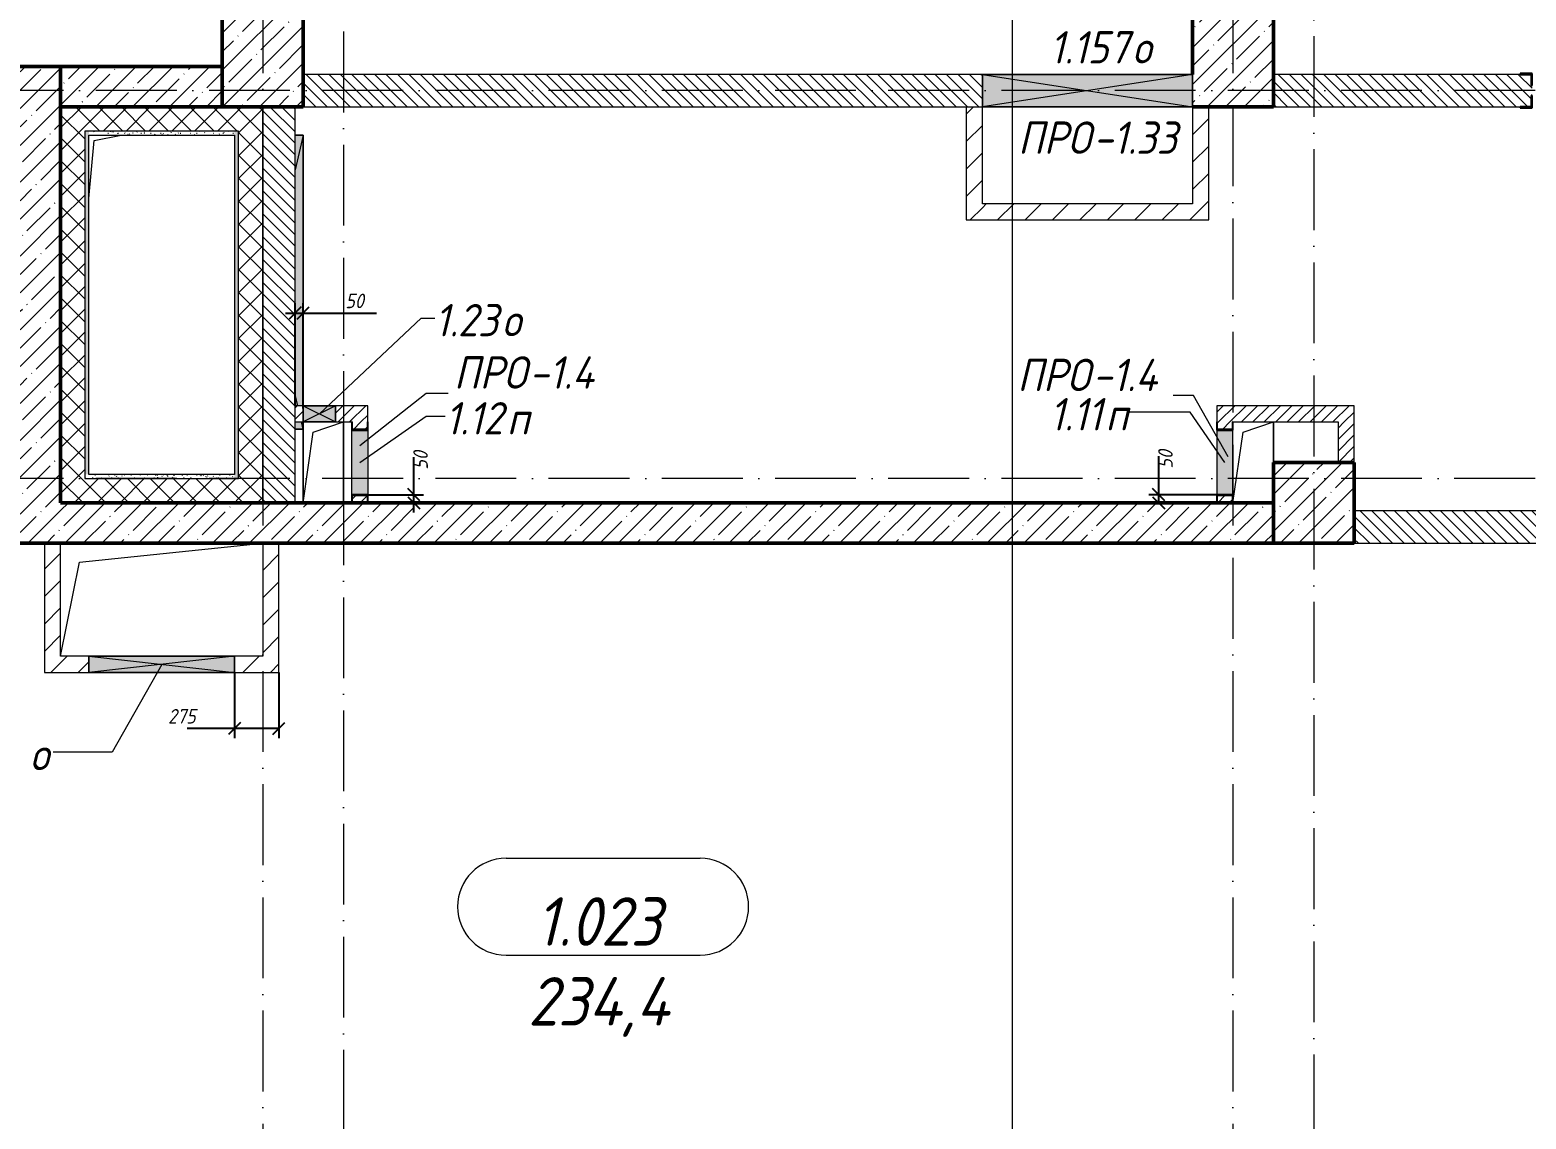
# Model space of a CAD drawing. Header units: millimetres. Extents: x -401725 to 250493, y 305116 to 802890.
# Drawn here: x -120955 to -111703, y 522634 to 529373 of the extents above; entities that cross this region are included whole.
import ezdxf

# ---------------------------------------------------------------- set-up
doc = ezdxf.new("R2010")
doc.units = ezdxf.units.MM
doc.linetypes.add('50_200_ШТРИХ_1Т_ш5_п1_п1_', pattern=[700, 500, -100, 0, -100])
for name, color, linetype, lineweight in [('A-____-____-DIMS', 7, 'Continuous', 9), ('A-DETL-GENF-OTLN', 7, 'Continuous', 9), ('A-FLOR-____-OTLN', 7, 'Continuous', 9), ('A-GENM-____-IDEN', 7, 'Continuous', 9), ('A-GENM-____-MCUT', 7, 'Continuous', 25), ('A-GENM-____-OTLN', 7, 'Continuous', 9), ('A-GENM-____-OTLN-1', 7, 'Continuous', 25), ('A-GLAZ-____-IDEN', 7, 'Continuous', 9), ('A-GLAZ-____-OTLN', 7, 'Continuous', 9), ('A-WALL-____-MCUT', 7, 'Continuous', 13), ('A-WALL-____-MCUT-1', 7, 'Continuous', 9), ('A-WALL-____-MCUT-2', 7, 'Continuous', 50), ('A-WALL-____-PATT-1', 7, 'Continuous', 9), ('A-WALL-FNSH-MCUT-1', 7, 'Continuous', 9), ('S-COLS-____-MCUT', 7, 'Continuous', 50), ('S-COLS-____-OTLN', 7, 'Continuous', 9), ('S-GRID-____-OTLN-1', 7, '50_200_ШТРИХ_1Т_ш5_п1_п1_', 9)]:
    doc.layers.add(name, color=color, linetype=linetype, lineweight=lineweight)
for name, color, linetype, lineweight, true_color in [('A-AREA-IDEN-1', 7, 'Continuous', 9, 0x000000), ('A-WALL-____-PATT-2', 7, 'Continuous', 9, 0x787878), ('G-____-____-SYMB-1', 9, 'Continuous', 9, 0x808080)]:
    doc.layers.add(name, color=color, linetype=linetype, lineweight=lineweight, true_color=true_color)
doc.styles.add('ISOCPEUR_I', font='isocpeui.ttf', dxfattribs={"width": 0.9, "height": 2.5})
doc.styles.add('ISOCPEUR_I_11', font='isocpeui.ttf', dxfattribs={"width": 0.9, "height": 200})
doc.styles.add('ISOCPEUR_I_7', font='isocpeui.ttf', dxfattribs={"width": 0.9, "height": 90})
doc.dimstyles.new('ISO-1_8_0_9К_СРЕДНИЙ_Кладочные_1', dxfattribs={"dimscale": 304.8, "dimtxt": 89.638306, "dimasz": 0.246063, "dimexe": 0.19685, "dimexo": 0, "dimgap": 0, "dimtad": 1, "dimdec": 3, "dimrnd": 0.001, "dimdsep": 46, "dimtxsty": 'ISOCPEUR_I_7', "dimblk1": 'OBLIQUE', "dimblk2": 'OBLIQUE', "dimsah": 1, "dimcen": 0.09, "dimdle": 0.19685, "dimazin": 0, "dimtfac": 1, "dimtdec": 4, "dimtix": 1, "dimtmove": 0, "dimatfit": 3, "dimfxl": 1, "dimtvp": 1, "dimtolj": 1, "dimtzin": 0, "dimarcsym": 2})
pattern_1 = [(135, (-176515.067, 459015.94), (-35.35534, -35.35534), [])]
pattern_2 = [(45, (-176515.067, 459015.94), (-35.35534, 35.35534), [])]
pattern_3 = [(45, (-176515.07, 459015.94), (-84.85281, 84.85281), [])]
pattern_4 = [(0, (-176515.067, 459015.94), (81.28, 20.32), [3.353, -57.607, 3.353, -57.607, -325.12]), (0, (-176515.067, 459015.94), (81.28, 20.32), [-121.92, 3.353, -118.567, 3.353, -57.607, -142.24]), (0, (-176515.067, 459015.94), (81.28, 20.32), [-304.8, 3.353, -37.287, 3.353, -98.247]), (120, (-176484.587, 459026.1), (-58.237636, 60.230545), [3.353, -57.607, 3.353, -57.607, -325.12]), (120, (-176484.587, 459026.1), (-58.237636, 60.230545), [-121.92, 3.353, -118.567, 3.353, -57.607, -142.24]), (120, (-176484.587, 459026.1), (-58.237636, 60.230545), [-304.8, 3.353, -37.287, 3.353, -98.247]), (240, (-176474.427, 459066.74), (-23.042364, -80.550545), [3.353, -57.607, 3.353, -57.607, -325.12]), (240, (-176474.427, 459066.74), (-23.042364, -80.550545), [-121.92, 3.353, -118.567, 3.353, -57.607, -142.24]), (240, (-176474.427, 459066.74), (-23.042364, -80.550545), [-304.8, 3.353, -37.287, 3.353, -98.247])]
pattern_5 = [(45, (-176515.07, 459015.94), (-70.71068, 70.71068), []), (135, (-176515.07, 459015.94), (-70.71068, -70.71068), [])]
pattern_6 = [(45, (-176515.07, 459015.94), (-114.04925, 114.04925), []), (45, (-176401.02, 459015.94), (-114.04925, 114.04925), [201.612, -40.322, 3.353, -36.97])]

# ---------------------------------------------------------------- blocks, each defined once
blk = doc.blocks.new('BSC_Колонна _Прямоугольная - 500х500-V97-АР1_План отверстий 1 этажа в осях 1-64_Ю-ЯЯ')
at = {"layer": 'S-COLS-____-OTLN'}
h = blk.add_hatch(dxfattribs=at)
h.set_pattern_fill('FP_107', color=256, style=0, pattern_type=2)
h.set_pattern_definition([(45, (-63500, -67431.04), (-114.04925, 114.04925), []), (45, (-63385.95, -67431.04), (-114.04925, 114.04925), [201.613, -40.323, 3.353, -36.97])])
h.paths.add_polyline_path([(-250, -250), (250, -250), (250, 250), (-250, 250)], flags=0)
at = {"layer": 'S-COLS-____-MCUT'}
for p, q in [((250, 250), (-250, 250)), ((-250, 250), (-250, -250)), ((250, -250), (250, 250)), ((-250, -250), (250, -250))]:
    blk.add_line(p, q, dxfattribs=at)
blk = doc.blocks.new('BSC_Колонна _Прямоугольная - 500х800-V108-АР1_План отверстий 1 этажа в осях 1-64_Ю-ЯЯ')
at = {"layer": 'S-COLS-____-OTLN'}
h = blk.add_hatch(dxfattribs=at)
h.set_pattern_fill('FP_119', color=256, style=0, pattern_type=2)
h.set_pattern_definition([(225, (57000, 70281.04), (114.04925, -114.04925), []), (225, (56885.95, 70281.04), (114.04925, -114.04925), [201.613, -40.323, 3.353, -36.97])])
h.paths.add_polyline_path([(-250, 400), (-250, -400), (250, -400), (250, 400)], flags=0)
at = {"layer": 'S-COLS-____-MCUT'}
for p, q in [((250, 400), (-250, 400)), ((-250, 400), (-250, -400)), ((250, -400), (250, 400)), ((-250, -400), (250, -400))]:
    blk.add_line(p, q, dxfattribs=at)
blk = doc.blocks.new('BSC_Колонна _Прямоугольная - 500х800-V109-АР1_План отверстий 1 этажа в осях 1-64_Ю-ЯЯ')
at = {"layer": 'S-COLS-____-OTLN'}
h = blk.add_hatch(dxfattribs=at)
h.set_pattern_fill('FP_120', color=256, style=0, pattern_type=2)
h.set_pattern_definition([(225, (63000, 70281.04), (114.04925, -114.04925), []), (225, (62885.95, 70281.04), (114.04925, -114.04925), [201.613, -40.323, 3.353, -36.97])])
h.paths.add_polyline_path([(-250, 400), (-250, -400), (250, -400), (250, 400)], flags=0)
at = {"layer": 'S-COLS-____-MCUT'}
for p, q in [((250, 400), (-250, 400)), ((-250, 400), (-250, -400)), ((250, -400), (250, 200)), ((-250, -400), (250, -400))]:
    blk.add_line(p, q, dxfattribs=at)
blk = doc.blocks.new('154_Стойка_СКБ_Уголок - СМ-2530_200-28213945-АР1_План отверстий 1 этажа в осях 1-64_Ю-ЯЯ')
at = {"layer": 'A-GENM-____-MCUT'}
for p, q in [((125, 156), (125, 81)), ((200, 156), (125, 156)), ((131, 81), (131, 150)), ((131, 150), (200, 150)), ((200, 150), (200, 156)), ((125, 81), (131, 81)), ((131, 19), (125, 19)), ((125, 19), (125, -56)), ((131, -50), (131, 19)), ((125, -56), (200, -56)), ((200, -50), (131, -50)), ((200, -56), (200, -50))]:
    blk.add_line(p, q, dxfattribs=at)
blk = doc.blocks.new('AR_Отверстие Ниша - Лючок-32404196-АР1_План отверстий 1 этажа в осях 1-64_Ю-ЯЯ')
at = {"layer": 'A-GLAZ-____-OTLN'}
blk.add_hatch(color=256, dxfattribs=at).paths.add_polyline_path([(200, -50), (200, 50), (-200, 50), (-200, -50)], flags=0)
for p, q in [((200, 50), (-200, 50)), ((-200, -50), (200, -50))]:
    blk.add_line(p, q, dxfattribs=at)
blk = doc.blocks.new('AR_Отверстие Ниша - Лючок-32404162-АР1_План отверстий 1 этажа в осях 1-64_Ю-ЯЯ')
at = {"layer": 'A-GLAZ-____-OTLN'}
blk.add_hatch(color=256, dxfattribs=at).paths.add_polyline_path([(200, 50), (-200, 50), (-200, -50), (200, -50), (200, 47)], flags=0)
for p, q in [((-200, 50), (200, 50)), ((200, -50), (-200, -50))]:
    blk.add_line(p, q, dxfattribs=at)
blk = doc.blocks.new('154_Фахверк_СКБ_Швеллер - Тип_100_4010_1-28088705-АР1_План отверстий 1 этажа в осях 1-64_Ю-ЯЯ')
at = {"layer": 'A-GENM-____-MCUT'}
for p, q in [((175, 50), (125, 50)), ((125, 50), (125, -50)), ((128, 47), (175, 47)), ((128, -47), (128, 47)), ((175, 47), (175, 50)), ((125, -50), (175, -50)), ((175, -47), (128, -47)), ((175, -50), (175, -47))]:
    blk.add_line(p, q, dxfattribs=at)
blk = doc.blocks.new('154_Фахверк_СКБ_Швеллер - Тип_100_4010-27789772-АР1_План отверстий 1 этажа в осях 1-64_Ю-ЯЯ')
at = {"layer": 'A-GENM-____-MCUT'}
for p, q in [((175, 50), (125, 50)), ((125, 50), (125, -50)), ((128, 47), (175, 47)), ((128, -47), (128, 47)), ((175, 47), (175, 50)), ((125, -50), (175, -50)), ((175, -47), (128, -47)), ((175, -50), (175, -47))]:
    blk.add_line(p, q, dxfattribs=at)
blk = doc.blocks.new('AR_Отверстие прямоугольное _в стене_ - AR_Отверстие прямоугольное _в стене__ВК-32401756-АР1_План отверстий 1 этажа в осях 1-64_Ю-ЯЯ')
at = {"layer": 'A-GLAZ-____-OTLN'}
blk.add_hatch(color=256, dxfattribs=at).paths.add_polyline_path([(100, 50), (-100, 50), (-100, -50), (100, -50)], flags=0)
at = {"layer": 'A-DETL-GENF-OTLN'}
for p, q in [((-100, -50), (-100, 50)), ((-100, 50), (100, 50)), ((100, 50), (-100, -50)), ((-100, 50), (100, -50)), ((100, 50), (-100, 50)), ((-100, 50), (-100, -50)), ((100, 50), (100, -50)), ((100, -50), (100, 50)), ((100, -50), (-100, -50)), ((-100, -50), (100, -50))]:
    blk.add_line(p, q, dxfattribs=at)
blk = doc.blocks.new('AR_Отверстие прямоугольное _в плите_ - AR_Отверстие прямоугольное _в плите_-V192-АР1_План отверстий 1 этажа в осях 1-64_Ю-ЯЯ')
at = {"layer": 'A-GENM-____-OTLN'}
for p, q in [((-125, 205), (-125, -250)), ((-125, -250), (-62.5, 187.5)), ((-62.5, 187.5), (125, 250)), ((125, -250), (125, 250))]:
    blk.add_line(p, q, dxfattribs=at)
blk = doc.blocks.new('AR_Отверстие прямоугольное _в плите_ - AR_Отверстие прямоугольное _в плите_-V195-АР1_План отверстий 1 этажа в осях 1-64_Ю-ЯЯ')
at = {"layer": 'A-GENM-____-OTLN'}
for p, q in [((-125, -250), (-62.5, 187.5)), ((-62.5, 187.5), (125, 250)), ((125, 0), (125, 250))]:
    blk.add_line(p, q, dxfattribs=at)
blk = doc.blocks.new('AR_Отверстие прямоугольное _в плите_ - AR_Отверстие прямоугольное _в плите_-30552516-АР1_План отверстий 1 этажа в осях 1-64_Ю-ЯЯ')
at = {"layer": 'A-GENM-____-OTLN'}
for p, q in [((-416.7, 1016.7), (-250, 1050)), ((-450, 658), (-416.7, 1016.7))]:
    blk.add_line(p, q, dxfattribs=at)
blk = doc.blocks.new('AR_Отверстие прямоугольное _в плите_ - AR_Отверстие прямоугольное _в плите_-30552779-АР1_План отверстий 1 этажа в осях 1-64_Ю-ЯЯ')
at = {"layer": 'A-GENM-____-OTLN'}
for p, q in [((-508.3, 233.3), (625, 350)), ((-625, -350), (-508.3, 233.3))]:
    blk.add_line(p, q, dxfattribs=at)
blk = doc.blocks.new('AR_Отверстие прямоугольное _в стене__БезПР - AR_Отверстие прямоугольное _в стене__БезПР-36428360-АР1_План отверстий 1 этажа в осях 1-64_Ю-ЯЯ')
at = {"layer": 'A-GLAZ-____-OTLN'}
blk.add_hatch(color=256, dxfattribs=at).paths.add_polyline_path([(450, -50), (450, 50), (-450, 50), (-450, -50), (169.6, -50)], flags=0)
at = {"layer": 'A-DETL-GENF-OTLN'}
for p, q in [((-450, -50), (-450, 50)), ((-450, 50), (450, 50)), ((450, 50), (-450, -50)), ((-450, 50), (450, -50)), ((450, 50), (-450, 50)), ((-450, 50), (-450, -50)), ((450, 50), (450, -50)), ((450, -50), (450, 50)), ((450, -50), (-450, -50)), ((-450, -50), (450, -50))]:
    blk.add_line(p, q, dxfattribs=at)
at = {"layer": 'A-GLAZ-____-OTLN'}
blk.add_line((450, 50), (-450, 50), dxfattribs=at)
blk = doc.blocks.new('AR_Отверстие прямоугольное _в стене_ - AR_Отверстие прямоугольное _в стене__ОВ-36787810-АР1_План отверстий 1 этажа в осях 1-64_Ю-ЯЯ')
at = {"layer": 'A-GLAZ-____-OTLN'}
blk.add_hatch(color=256, dxfattribs=at).paths.add_polyline_path([(650, -100), (650, 100), (-650, 100), (-650, -100), (-252.9, -100)], flags=0)
at = {"layer": 'A-DETL-GENF-OTLN'}
for p, q in [((-650, -100), (-650, 100)), ((-650, 100), (650, 100)), ((650, 100), (-650, -100)), ((-650, 100), (650, -100)), ((650, 100), (-650, 100)), ((-650, 100), (-650, -100)), ((650, 100), (650, -100)), ((650, -100), (650, 100)), ((650, -100), (-650, -100)), ((-650, -100), (650, -100))]:
    blk.add_line(p, q, dxfattribs=at)
blk = doc.blocks.new('AR_Отверстие прямоугольное _в стене_ - AR_Отверстие прямоугольное _в стене__ОВ-37016573-АР1_План отверстий 1 этажа в осях 1-64_Ю-ЯЯ')
at = {"layer": 'A-GLAZ-____-OTLN'}
h = blk.add_hatch(color=256, dxfattribs=at)
h.paths.add_polyline_path([(910, 75), (910, 125), (865, 125), (865, 75)], flags=0)
h.paths.add_polyline_path([(765, 125), (-910, 125), (-910, 75), (765, 75)], flags=0)
at = {"layer": 'A-DETL-GENF-OTLN'}
for p, q in [((-910, 75), (-910, 125)), ((-910, 125), (765, 125)), ((-910, 125), (-695.9, 75)), ((765, 125), (-910, 125)), ((-910, 125), (-910, 75)), ((865, 125), (910, 125)), ((910, 125), (865, 114.5)), ((910, 125), (865, 125)), ((910, 125), (910, 75)), ((910, 75), (910, 125)), ((765, 91.1), (695.9, 75))]:
    blk.add_line(p, q, dxfattribs=at)
blk = doc.blocks.new('_Oblique')
at = {"color": 0, "linetype": 'ByBlock', "lineweight": -2}
blk.add_line((-0.5, -0.5), (0.5, 0.5), dxfattribs=at)
blk = doc.blocks.new('*D13587')
at = {"layer": 'A-____-____-DIMS', "color": 0, "lineweight": -2, "transparency": 16777216}
for p, q in [((-118580.9, 526497), (-118580.9, 526728.3)), ((-118881.2, 526497), (-118520.9, 526497)), ((-118580.9, 526387), (-118580.9, 526497)), ((-118865.1, 526447), (-118520.9, 526447))]:
    blk.add_line(p, q, dxfattribs=at)
at = {"layer": 'Defpoints', "color": 0, "transparency": 16777216}
for p in [(-118881.2, 526497), (-118580.9, 526497), (-118865.1, 526447)]:
    blk.add_point(p, dxfattribs=at)
at = {"layer": 'A-____-____-DIMS', "color": 0, "lineweight": -2, "transparency": 16777216, "xscale": 75, "yscale": 75, "zscale": 75}
for p, rotation in [((-118580.9, 526497), 90), ((-118580.9, 526447), 270)]:
    blk.add_blockref('_Oblique', p, dxfattribs=dict(at, rotation=rotation))
at = {"layer": 'A-____-____-DIMS', "color": 0, "transparency": 16777216, "insert": (-118584.2, 526651.8), "char_height": 90, "width": 273.052, "attachment_point": 1, "rotation": 90, "line_spacing_factor": 1.149209, "style": 'ISOCPEUR_I_7'}
blk.add_mtext('\\A1;50', dxfattribs=at)
blk = doc.blocks.new('*D13588')
at = {"layer": 'A-____-____-DIMS', "color": 0, "lineweight": -2, "transparency": 16777216}
for p, q in [((-113974.5, 526497), (-113974.5, 526734.8)), ((-113974.5, 526447), (-113974.5, 526557)), ((-113598.6, 526497), (-114034.5, 526497)), ((-113615.1, 526447), (-114034.5, 526447))]:
    blk.add_line(p, q, dxfattribs=at)
at = {"layer": 'Defpoints', "color": 0, "transparency": 16777216}
for p in [(-113598.6, 526497), (-113974.5, 526447), (-113615.1, 526447)]:
    blk.add_point(p, dxfattribs=at)
at = {"layer": 'A-____-____-DIMS', "color": 0, "lineweight": -2, "transparency": 16777216, "xscale": 75, "yscale": 75, "zscale": 75}
for p, rotation in [((-113974.5, 526497), 90), ((-113974.5, 526447), 270)]:
    blk.add_blockref('_Oblique', p, dxfattribs=dict(at, rotation=rotation))
at = {"layer": 'A-____-____-DIMS', "color": 0, "transparency": 16777216, "insert": (-113977.8, 526658.2), "char_height": 90, "width": 273.052, "attachment_point": 1, "rotation": 90, "line_spacing_factor": 1.149209, "style": 'ISOCPEUR_I_7'}
blk.add_mtext('\\A1;50', dxfattribs=at)
blk = doc.blocks.new('*D13615')
at = {"layer": 'A-____-____-DIMS', "color": 0, "lineweight": -2, "transparency": 16777216}
for p, q in [((-119315.1, 527047), (-119315.1, 527681)), ((-119265.1, 527030), (-119265.1, 527681)), ((-119375.1, 527621), (-119265.1, 527621)), ((-119265.1, 527621), (-118811.4, 527621))]:
    blk.add_line(p, q, dxfattribs=at)
at = {"layer": 'Defpoints', "color": 0, "transparency": 16777216}
for p in [(-119265.1, 527621), (-119315.1, 527047), (-119265.1, 527030)]:
    blk.add_point(p, dxfattribs=at)
at = {"layer": 'A-____-____-DIMS', "color": 0, "lineweight": -2, "transparency": 16777216, "xscale": 75, "yscale": 75, "zscale": 75, "rotation": 180}
blk.add_blockref('_Oblique', (-119315.1, 527621), dxfattribs=at)
at = {"layer": 'A-____-____-DIMS', "color": 0, "lineweight": -2, "transparency": 16777216, "xscale": 75, "yscale": 75, "zscale": 75}
blk.add_blockref('_Oblique', (-119265.1, 527621), dxfattribs=at)
at = {"layer": 'A-____-____-DIMS', "color": 0, "transparency": 16777216, "insert": (-119004.6, 527741), "char_height": 90, "width": 273.052, "attachment_point": 1, "line_spacing_factor": 1.149209, "style": 'ISOCPEUR_I_7'}
blk.add_mtext('\\A1;50', dxfattribs=at)
blk = doc.blocks.new('*D13656')
at = {"layer": 'A-____-____-DIMS', "color": 0, "lineweight": -2, "transparency": 16777216}
for p, q in [((-119690.1, 525397), (-119690.1, 524991)), ((-119415.1, 525397), (-119415.1, 524991)), ((-119690.1, 525051), (-119983.3, 525051)), ((-119415.1, 525051), (-119750.1, 525051))]:
    blk.add_line(p, q, dxfattribs=at)
at = {"layer": 'Defpoints', "color": 0, "transparency": 16777216}
for p in [(-119690.1, 525397), (-119415.1, 525397), (-119415.1, 525051)]:
    blk.add_point(p, dxfattribs=at)
at = {"layer": 'A-____-____-DIMS', "color": 0, "lineweight": -2, "transparency": 16777216, "xscale": 75, "yscale": 75, "zscale": 75, "rotation": 180}
blk.add_blockref('_Oblique', (-119690.1, 525051), dxfattribs=at)
at = {"layer": 'A-____-____-DIMS', "color": 0, "lineweight": -2, "transparency": 16777216, "xscale": 75, "yscale": 75, "zscale": 75}
blk.add_blockref('_Oblique', (-119415.1, 525051), dxfattribs=at)
at = {"layer": 'A-____-____-DIMS', "color": 0, "transparency": 16777216, "insert": (-120100.9, 525171), "char_height": 90, "width": 409.578, "attachment_point": 1, "line_spacing_factor": 1.149209, "style": 'ISOCPEUR_I_7'}
blk.add_mtext('\\A1;275', dxfattribs=at)
blk = doc.blocks.new('AAR_СКБ_Марка_помещения_1_5 ммп - Номер _ Площадь-27962135-АИ_План этажа_Стены_1')
at = {"layer": 'A-AREA-IDEN-1'}
for p, q in [((-2.987, 3), (3.013, 3)), ((-2.987, 0), (3.013, 0))]:
    blk.add_line(p, q, dxfattribs=at)
for centre, start, end in [((-2.987, 1.5), 90, 270), ((3.013, 1.5), 270, 90)]:
    blk.add_arc(centre, 1.5, start, end, dxfattribs=at)

msp = doc.modelspace()

# ---------------------------------------------------------------- hatches: boundary and pattern name
at = {"layer": 'A-WALL-____-PATT-1'}
h = msp.add_hatch(dxfattribs=at)
h.set_pattern_fill('FP_13', color=256, style=0, pattern_type=2)
h.set_pattern_definition(pattern_6)
h.paths.add_polyline_path([(-120765.0675, 526196.983), (-120765.0675, 529146.983), (-121015.0675, 529146.983), (-121015.0675, 526196.983), (-120854.2052, 526196.983)], flags=0)
h = msp.add_hatch(dxfattribs=at)
h.set_pattern_fill('FP_13', color=256, style=0, pattern_type=2)
h.set_pattern_definition(pattern_6)
h.paths.add_polyline_path([(-120765.0675, 528896.983), (-119765.0675, 528896.983), (-119765.0675, 529146.983), (-120765.0675, 529146.983)], flags=0)
h = msp.add_hatch(dxfattribs=at)
h.set_pattern_fill('FP_6', color=256, style=0, pattern_type=2)
h.set_pattern_definition(pattern_1)
h.paths.add_polyline_path([(-115065.0675, 528896.983), (-115065.0675, 529096.983), (-119265.0675, 529096.983), (-119265.0675, 528896.983), (-116435.4535, 528896.983)], flags=0)
h = msp.add_hatch(dxfattribs=at)
h.set_pattern_fill('FP_6', color=256, style=0, pattern_type=2)
h.set_pattern_definition(pattern_1)
h.paths.add_polyline_path([(-107815.0675, 528896.983), (-107815.0675, 529096.983), (-109459.0675, 529096.983), (-109459.0675, 529027.983), (-109465.0675, 529027.983), (-109465.0675, 528965.983), (-109459.0675, 528965.983), (-109459.0675, 528896.983), (-109365.4508, 528896.983)], flags=0)
h.paths.add_polyline_path([(-111740.0675, 528896.983), (-111671.0675, 528897.733), (-111671.0675, 528965.983), (-111665.0675, 528965.983), (-111665.0675, 529027.983), (-111671.0675, 529027.983), (-111671.0675, 529096.983), (-113265.0675, 529096.983), (-113265.0675, 528896.983), (-112900.4522, 528896.983)], flags=0)
h = msp.add_hatch(dxfattribs=at)
h.set_pattern_fill('FP_1', color=256, style=0, pattern_type=2)
h.set_pattern_definition(pattern_5)
h.paths.add_polyline_path([(-120765.0675, 526596.983), (-120615.0675, 526596.983), (-120615.0675, 528896.983), (-120765.0675, 528896.983), (-120765.0675, 526621.983)], flags=0)
h = msp.add_hatch(dxfattribs=at)
h.set_pattern_fill('FP_1', color=256, style=0, pattern_type=2)
h.set_pattern_definition(pattern_5)
h.paths.add_polyline_path([(-119665.0675, 528746.983), (-119665.0675, 528896.983), (-120615.0675, 528896.983), (-120615.0675, 528746.983), (-119690.0675, 528746.983)], flags=0)
h = msp.add_hatch(dxfattribs=at)
h.set_pattern_fill('FP_1', color=256, style=0, pattern_type=2)
h.set_pattern_definition(pattern_5)
h.paths.add_polyline_path([(-119665.0675, 526446.983), (-119515.0675, 526446.983), (-119515.0675, 528896.983), (-119665.0675, 528896.983), (-119665.0675, 526596.983)], flags=0)
h = msp.add_hatch(dxfattribs=at)
h.set_pattern_fill('FP_6', color=256, style=0, pattern_type=2)
h.set_pattern_definition(pattern_1)
h.paths.add_polyline_path([(-119315.0675, 526446.983), (-119315.0675, 528896.983), (-119515.0675, 528896.983), (-119515.0675, 526446.983)], flags=0)
h = msp.add_hatch(dxfattribs=at)
h.set_pattern_fill('FP_4', color=256, style=0, pattern_type=2)
h.set_pattern_definition(pattern_3)
h.paths.add_polyline_path([(-115065.0675, 528196.983), (-115065.0675, 528896.983), (-115165.0675, 528896.983), (-115165.0675, 528196.983)], flags=0)
h = msp.add_hatch(dxfattribs=at)
h.set_pattern_fill('FP_4', color=256, style=0, pattern_type=2)
h.set_pattern_definition(pattern_3)
h.paths.add_polyline_path([(-113665.0675, 528196.983), (-113665.0675, 528896.983), (-113765.0675, 528896.983), (-113765.0675, 528196.983)], flags=0)
h = msp.add_hatch(dxfattribs=at)
h.set_pattern_fill('FP_4', color=256, style=0, pattern_type=2)
h.set_pattern_definition(pattern_3)
h.paths.add_polyline_path([(-115065.0675, 528196.983), (-113765.0675, 528196.983), (-113765.0675, 528296.983), (-115065.0675, 528296.983)], flags=0)
h = msp.add_hatch(dxfattribs=at)
h.set_pattern_fill('FP_5', color=256, style=0, pattern_type=2)
h.set_pattern_definition(pattern_2)
h.paths.add_polyline_path([(-118962.0675, 526946.983), (-118865.0675, 526946.983), (-118865.0675, 527046.983), (-119065.0675, 527046.983), (-119065.0675, 526946.983), (-118965.0675, 526946.983)], flags=0)
h.paths.add_polyline_path([(-119315.0675, 526946.983), (-119265.0675, 526946.983), (-119265.0675, 527046.983), (-119315.0675, 527046.983)], flags=0)
h = msp.add_hatch(dxfattribs=at)
h.set_pattern_fill('FP_5', color=256, style=0, pattern_type=2)
h.set_pattern_definition(pattern_2)
h.paths.add_polyline_path([(-112765.0675, 526946.983), (-112765.0675, 527046.983), (-113615.0675, 527046.983), (-113615.0675, 526946.983), (-112865.0675, 526946.983)], flags=0)
h = msp.add_hatch(dxfattribs=at)
h.set_pattern_fill('FP_5', color=256, style=0, pattern_type=2)
h.set_pattern_definition(pattern_2)
h.paths.add_polyline_path([(-118868.0675, 526446.983), (-118868.0675, 526493.983), (-118962.0675, 526493.983), (-118962.0675, 526446.983), (-118915.0675, 526446.983)], flags=0)
h.paths.add_polyline_path([(-118962.0675, 526899.983), (-118868.0675, 526899.983), (-118868.0675, 526946.983), (-118962.0675, 526946.983)], flags=0)
h = msp.add_hatch(dxfattribs=at)
h.set_pattern_fill('FP_5', color=256, style=0, pattern_type=2)
h.set_pattern_definition(pattern_2)
h.paths.add_polyline_path([(-113518.0675, 526446.983), (-113518.0675, 526493.983), (-113612.0675, 526493.983), (-113612.0675, 526446.983), (-113565.0675, 526446.983)], flags=0)
h.paths.add_polyline_path([(-113612.0675, 526899.983), (-113518.0675, 526899.983), (-113518.0675, 526946.983), (-113612.0675, 526946.983)], flags=0)
h = msp.add_hatch(dxfattribs=at)
h.set_pattern_fill('FP_5', color=256, style=0, pattern_type=2)
h.set_pattern_definition(pattern_2)
h.paths.add_polyline_path([(-112765.0675, 526696.983), (-112765.0675, 526946.983), (-112865.0675, 526946.983), (-112865.0675, 526696.983)], flags=0)
h = msp.add_hatch(dxfattribs=at)
h.set_pattern_fill('FP_1', color=256, style=0, pattern_type=2)
h.set_pattern_definition(pattern_5)
h.paths.add_polyline_path([(-119690.0675, 526446.983), (-119665.0675, 526446.983), (-119665.0675, 526596.983), (-120765.0675, 526596.983), (-120765.0675, 526446.983), (-119970.4548, 526446.983)], flags=0)
h = msp.add_hatch(dxfattribs=at)
h.set_pattern_fill('FP_13', color=256, style=0, pattern_type=2)
h.set_pattern_definition(pattern_6)
h.paths.add_polyline_path([(-113518.0675, 526196.983), (-113265.0675, 526196.983), (-113265.0675, 526446.983), (-120765.0675, 526446.983), (-120765.0675, 526196.983), (-113612.0675, 526196.983)], flags=0)
h = msp.add_hatch(dxfattribs=at)
h.set_pattern_fill('FP_6', color=256, style=0, pattern_type=2)
h.set_pattern_definition(pattern_1)
h.paths.add_polyline_path([(-107815.0675, 526196.983), (-107815.0675, 526396.983), (-112765.0675, 526396.983), (-112765.0675, 526196.983), (-109365.4508, 526196.983)], flags=0)
h = msp.add_hatch(dxfattribs=at)
h.set_pattern_fill('FP_4', color=256, style=0, pattern_type=2)
h.set_pattern_definition(pattern_3)
h.paths.add_polyline_path([(-120765.0675, 525396.983), (-120765.0675, 526196.983), (-120865.0675, 526196.983), (-120865.0675, 525396.983)], flags=0)
h = msp.add_hatch(dxfattribs=at)
h.set_pattern_fill('FP_4', color=256, style=0, pattern_type=2)
h.set_pattern_definition(pattern_3)
h.paths.add_polyline_path([(-119415.0675, 525496.983), (-119415.0675, 526196.983), (-119515.0675, 526196.983), (-119515.0675, 525496.983)], flags=0)
h = msp.add_hatch(dxfattribs=at)
h.set_pattern_fill('FP_4', color=256, style=0, pattern_type=2)
h.set_pattern_definition(pattern_3)
h.paths.add_polyline_path([(-119415.0675, 525396.983), (-119415.0675, 525496.983), (-119690.0675, 525496.983), (-119690.0675, 525396.983)], flags=0)
h.paths.add_polyline_path([(-120765.0675, 525396.983), (-120590.0675, 525396.983), (-120590.0675, 525496.983), (-120765.0675, 525496.983)], flags=0)
at = {"layer": 'A-WALL-____-PATT-2'}
h = msp.add_hatch(dxfattribs=at)
h.set_pattern_fill('FP_185', color=256, style=0, pattern_type=2)
h.set_pattern_definition(pattern_4)
h.paths.add_polyline_path([(-120615.0675, 526621.983), (-120590.0675, 526621.983), (-120590.0675, 528746.983), (-120615.0675, 528746.983), (-120615.0675, 527541.1947)], flags=0)
h = msp.add_hatch(dxfattribs=at)
h.set_pattern_fill('FP_185', color=256, style=0, pattern_type=2)
h.set_pattern_definition(pattern_4)
h.paths.add_polyline_path([(-120590.0675, 528721.983), (-119690.0675, 528721.983), (-119690.0675, 528746.983), (-120590.0675, 528746.983)], flags=0)
h = msp.add_hatch(dxfattribs=at)
h.set_pattern_fill('FP_185', color=256, style=0, pattern_type=2)
h.set_pattern_definition(pattern_4)
h.paths.add_polyline_path([(-119690.0675, 526596.983), (-119665.0675, 526596.983), (-119665.0675, 528746.983), (-119690.0675, 528746.983), (-119690.0675, 526621.983)], flags=0)
h = msp.add_hatch(dxfattribs=at)
h.set_pattern_fill('FP_185', color=256, style=0, pattern_type=2)
h.set_pattern_definition(pattern_4)
h.paths.add_polyline_path([(-119690.0675, 526596.983), (-119690.0675, 526621.983), (-120615.0675, 526621.983), (-120615.0675, 526596.983), (-119970.4548, 526596.983)], flags=0)

# ---------------------------------------------------------------- linework, layer by layer
at = {"layer": 'A-FLOR-____-OTLN'}
for p, q in [((-119015.0675, 526946.983), (-119015.0675, 526446.983)), ((-113265.0675, 526946.983), (-113265.0675, 526696.983)), ((-119265.0675, 526446.983), (-119265.0675, 526901.983))]:
    msp.add_line(p, q, dxfattribs=at)
at = {"layer": 'A-GENM-____-IDEN'}
for p, q in [((-118915.0675, 526800.4314), (-118504.91, 527125.9392)), ((-118504.91, 527125.9392), (-118368.1193, 527125.9392)), ((-113760.1411, 527110.8165), (-113884.1211, 527110.8165)), ((-113545.0675, 526730.6867), (-113760.1411, 527110.8165))]:
    msp.add_line(p, q, dxfattribs=at)
at = {"layer": 'A-GLAZ-____-IDEN'}
for p, q in [((-119165.0675, 526996.983), (-118536.0114, 527589.3326)), ((-118536.0114, 527589.3326), (-118451.3693, 527589.3326)), ((-118915.0675, 526696.983), (-118504.91, 526982.2248)), ((-118504.91, 526982.2248), (-118386.1193, 526982.2248)), ((-113780.1411, 527007.3446), (-114159.9448, 527007.3446)), ((-113565.0675, 526696.983), (-113780.1411, 527007.3446)), ((-120140.0675, 525446.983), (-120445.5796, 524904.5717)), ((-120445.5796, 524904.5717), (-120810.6865, 524904.5717))]:
    msp.add_line(p, q, dxfattribs=at)
at = {"layer": 'A-WALL-____-MCUT'}
for p, q in [((-115065.0675, 529096.983), (-119265.0675, 529096.983)), ((-111740.0675, 529096.983), (-113265.0675, 529096.983)), ((-119515.0675, 528896.983), (-119515.0675, 526446.983)), ((-119315.0675, 526446.983), (-119315.0675, 528896.983)), ((-119265.0675, 528896.983), (-115065.0675, 528896.983)), ((-113265.0675, 528896.983), (-111740.0675, 528896.983)), ((-107815.0675, 526396.983), (-112765.0675, 526396.983)), ((-112765.0675, 526196.983), (-107815.0675, 526196.983))]:
    msp.add_line(p, q, dxfattribs=at)
at = {"layer": 'A-WALL-____-MCUT-1'}
for p, q in [((-119515.0675, 526446.983), (-119515.0675, 528896.983)), ((-120615.0675, 528746.983), (-120615.0675, 526596.983)), ((-119665.0675, 528746.983), (-120615.0675, 528746.983)), ((-119665.0675, 526596.983), (-119665.0675, 528746.983)), ((-120615.0675, 526596.983), (-119665.0675, 526596.983))]:
    msp.add_line(p, q, dxfattribs=at)
at = {"layer": 'A-WALL-____-MCUT-2'}
for p, q in [((-119765.0675, 529146.983), (-121015.0675, 529146.983)), ((-120765.0675, 526446.983), (-120765.0675, 529146.983)), ((-120765.0675, 528896.983), (-119765.0675, 528896.983)), ((-118965.0675, 526446.983), (-120765.0675, 526446.983)), ((-118868.0675, 526446.983), (-118962.0675, 526446.983)), ((-113615.0675, 526446.983), (-118865.0675, 526446.983)), ((-113518.0675, 526446.983), (-113612.0675, 526446.983)), ((-113265.0675, 526446.983), (-113515.0675, 526446.983)), ((-121515.0675, 526196.983), (-113265.0675, 526196.983))]:
    msp.add_line(p, q, dxfattribs=at)
at = {"layer": 'A-WALL-FNSH-MCUT-1'}
for p, q in [((-115165.0675, 528896.983), (-115165.0675, 528196.983)), ((-115065.0675, 528296.983), (-115065.0675, 528896.983)), ((-115065.0675, 528896.983), (-115065.0675, 528896.983)), ((-113765.0675, 528896.983), (-113765.0675, 528296.983)), ((-113665.0675, 528196.983), (-113665.0675, 528896.983)), ((-120590.0675, 526621.983), (-120590.0675, 528721.983)), ((-120590.0675, 528721.983), (-119690.0675, 528721.983)), ((-119690.0675, 528721.983), (-119690.0675, 526621.983)), ((-113765.0675, 528296.983), (-115065.0675, 528296.983)), ((-115165.0675, 528196.983), (-113665.0675, 528196.983)), ((-119265.0675, 527046.983), (-119315.0675, 527046.983)), ((-118865.0675, 527046.983), (-119065.0675, 527046.983)), ((-118865.0675, 526946.983), (-118865.0675, 527046.983)), ((-112765.0675, 527046.983), (-113615.0675, 527046.983)), ((-113615.0675, 527046.983), (-113615.0675, 526946.983)), ((-112765.0675, 526696.983), (-112765.0675, 527046.983)), ((-119315.0675, 526946.983), (-119265.0675, 526946.983)), ((-119065.0675, 526946.983), (-118965.0675, 526946.983)), ((-113515.0675, 526946.983), (-112865.0675, 526946.983)), ((-112865.0675, 526946.983), (-112865.0675, 526696.983)), ((-119690.0675, 526621.983), (-120590.0675, 526621.983)), ((-120865.0675, 526196.983), (-120865.0675, 525396.983)), ((-120765.0675, 525496.983), (-120765.0675, 526196.983)), ((-119515.0675, 526196.983), (-119515.0675, 525496.983)), ((-119415.0675, 525396.983), (-119415.0675, 526196.983)), ((-120590.0675, 525496.983), (-120765.0675, 525496.983)), ((-119515.0675, 525496.983), (-119690.0675, 525496.983)), ((-120865.0675, 525396.983), (-120590.0675, 525396.983)), ((-119690.0675, 525396.983), (-119415.0675, 525396.983))]:
    msp.add_line(p, q, dxfattribs=at)
at = {"layer": 'G-____-____-SYMB-1'}
msp.add_line((-114880.7588, 546193.7085), (-114880.7588, 511695.1655), dxfattribs=at)
at = {"layer": 'S-GRID-____-OTLN-1'}
for p, q in [((-119515.0675, 549908.7924), (-119515.0675, 511907.5288)), ((-113515.0675, 549908.7924), (-113515.0675, 511907.5288)), ((-119015.0675, 549665.2625), (-119015.0675, 512058.4165)), ((-113015.0675, 549637.1778), (-113015.0675, 512074.537)), ((-72440.6609, 528996.983), (-127273.0498, 528996.983)), ((-72440.6609, 526596.983), (-181183.8377, 526596.983))]:
    msp.add_line(p, q, dxfattribs=at)

# ---------------------------------------------------------------- block references
at = {"layer": 'A-AREA-IDEN-1', "xscale": 199.9999999999999, "yscale": 199.9999999999999, "zscale": 199.9999999999999}
msp.add_blockref('AAR_СКБ_Марка_помещения_1_5 ммп - Номер _ Площадь-27962135-АИ_План этажа_Стены_1', (-117412.9583, 523648.0441), dxfattribs=at)
at = {"layer": 'A-GENM-____-OTLN'}
for name, p in [('AR_Отверстие прямоугольное _в плите_ - AR_Отверстие прямоугольное _в плите_-30552516-АР1_План отверстий 1 этажа в осях 1-64_Ю-ЯЯ', (-120140.0675, 527671.983)), ('AR_Отверстие прямоугольное _в плите_ - AR_Отверстие прямоугольное _в плите_-V192-АР1_План отверстий 1 этажа в осях 1-64_Ю-ЯЯ', (-119140.0675, 526696.983)), ('AR_Отверстие прямоугольное _в плите_ - AR_Отверстие прямоугольное _в плите_-V195-АР1_План отверстий 1 этажа в осях 1-64_Ю-ЯЯ', (-113390.0675, 526696.983)), ('AR_Отверстие прямоугольное _в плите_ - AR_Отверстие прямоугольное _в плите_-30552779-АР1_План отверстий 1 этажа в осях 1-64_Ю-ЯЯ', (-120140.0675, 525846.983))]:
    msp.add_blockref(name, p, dxfattribs=at)
at = {"layer": 'A-GENM-____-OTLN-1'}
for name, p, rotation in [('154_Стойка_СКБ_Уголок - СМ-2530_200-28213945-АР1_План отверстий 1 этажа в осях 1-64_Ю-ЯЯ', (-111540.0675, 529046.983), 180), ('154_Фахверк_СКБ_Швеллер - Тип_100_4010-27789772-АР1_План отверстий 1 этажа в осях 1-64_Ю-ЯЯ', (-118915.0675, 526771.983), 90), ('154_Фахверк_СКБ_Швеллер - Тип_100_4010-27789772-АР1_План отверстий 1 этажа в осях 1-64_Ю-ЯЯ', (-113565.0675, 526771.983), 90), ('154_Фахверк_СКБ_Швеллер - Тип_100_4010_1-28088705-АР1_План отверстий 1 этажа в осях 1-64_Ю-ЯЯ', (-118915.0675, 526621.983), 270), ('154_Фахверк_СКБ_Швеллер - Тип_100_4010_1-28088705-АР1_План отверстий 1 этажа в осях 1-64_Ю-ЯЯ', (-113565.0675, 526621.983), 270)]:
    msp.add_blockref(name, p, dxfattribs=dict(at, rotation=rotation))
at = {"layer": 'A-GLAZ-____-OTLN'}
for name, p in [('AR_Отверстие прямоугольное _в стене_ - AR_Отверстие прямоугольное _в стене__ОВ-36787810-АР1_План отверстий 1 этажа в осях 1-64_Ю-ЯЯ', (-114415.0675, 528996.983)), ('AR_Отверстие прямоугольное _в стене_ - AR_Отверстие прямоугольное _в стене__ВК-32401756-АР1_План отверстий 1 этажа в осях 1-64_Ю-ЯЯ', (-119165.0675, 526996.983)), ('AR_Отверстие прямоугольное _в стене__БезПР - AR_Отверстие прямоугольное _в стене__БезПР-36428360-АР1_План отверстий 1 этажа в осях 1-64_Ю-ЯЯ', (-120140.0675, 525446.983))]:
    msp.add_blockref(name, p, dxfattribs=at)
at = {"layer": 'A-GLAZ-____-OTLN', "rotation": 270}
for name, p in [('AR_Отверстие прямоугольное _в стене_ - AR_Отверстие прямоугольное _в стене__ОВ-37016573-АР1_План отверстий 1 этажа в осях 1-64_Ю-ЯЯ', (-119390.0675, 527811.983)), ('AR_Отверстие Ниша - Лючок-32404162-АР1_План отверстий 1 этажа в осях 1-64_Ю-ЯЯ', (-118915.0675, 526696.983)), ('AR_Отверстие Ниша - Лючок-32404196-АР1_План отверстий 1 этажа в осях 1-64_Ю-ЯЯ', (-113565.0675, 526696.983))]:
    msp.add_blockref(name, p, dxfattribs=at)
at = {"layer": 'S-COLS-____-OTLN', "rotation": 180}
for name, p in [('BSC_Колонна _Прямоугольная - 500х800-V108-АР1_План отверстий 1 этажа в осях 1-64_Ю-ЯЯ', (-119515.0675, 529296.983)), ('BSC_Колонна _Прямоугольная - 500х800-V109-АР1_План отверстий 1 этажа в осях 1-64_Ю-ЯЯ', (-113515.0675, 529296.983))]:
    msp.add_blockref(name, p, dxfattribs=at)
at = {"layer": 'S-COLS-____-OTLN'}
msp.add_blockref('BSC_Колонна _Прямоугольная - 500х500-V97-АР1_План отверстий 1 этажа в осях 1-64_Ю-ЯЯ', (-113015.0675, 526446.983), dxfattribs=at)

# ---------------------------------------------------------------- texts
at = {"layer": 'A-AREA-IDEN-1', "char_height": 300, "attachment_point": 8, "line_spacing_factor": 1.139951, "style": 'ISOCPEUR_I'}
for s, insert, width in [('\\pxqc,t8.46667,16.93333,25.4,33.86667,42.33333,50.8,59.26667,67.73333,76.2,84.66667,93.13333,101.6,110.06667,118.53333,127,135.46667,143.93333,152.4,160.86667,169.33333,177.8,186.26667,194.73333,203.2,211.66667,220.13333,228.6,237.06667,245.53333,254,262.46667,270.93333;{1.023}', (-117438.3874, 523706.3739), 900), ('\\pxqc,t8.46667,16.93333,25.4,33.86667,42.33333,50.8,59.26667,67.73333,76.2,84.66667,93.13333,101.6,110.06667,118.53333,127,135.46667,143.93333,152.4,160.86667,169.33333,177.8,186.26667,194.73333,203.2,211.66667,220.13333,228.6,237.06667,245.53333,254,262.46667,270.93333;{234,4}', (-117438.3874, 523142.426), 1046)]:
    msp.add_mtext(s, dxfattribs=dict(at, insert=insert, width=width))
at = {"layer": 'A-GENM-____-IDEN', "char_height": 200, "attachment_point": 1, "style": 'ISOCPEUR_I_11'}
for s, insert, width in [('ПРО', (-114844.1211, 528806.0454), 562.784625), ('-1.33', (-114379.7773, 528806.0454), 663.79725), ('ПРО', (-118332.676, 527353.0553), 562.784625), ('-1.4', (-117868.3322, 527353.0553), 533.923875), ('ПРО', (-114848.6777, 527337.9326), 562.784625), ('-1.4', (-114384.334, 527337.9326), 533.923875)]:
    msp.add_mtext(s, dxfattribs=dict(at, insert=insert, width=width))
at = {"layer": 'A-GLAZ-____-IDEN', "char_height": 200, "attachment_point": 1, "style": 'ISOCPEUR_I_11'}
for s, insert, width in [('1.157', (-114648.3004, 529365.0439), 620.506125), ('\\fISOCPEUR|b0|i1|c204|p34|;\\W.9;о', (-114136.3316, 529365.0439), 158.734125), ('1.23', (-118451.3693, 527676.9472), 505.063125), ('\\fISOCPEUR|b0|i1|c204|p34|;\\W.9;о', (-118034.6506, 527676.9472), 158.734125), ('1.12', (-118386.1193, 527069.8394), 461.772), ('1.11', (-114648.3004, 527094.9591), 418.480875), ('\\fISOCPEUR|b0|i1|c204|p34|;\\W.9;п', (-114303.0191, 527094.9591), 158.734125), ('\\fISOCPEUR|b0|i1|c204|p34|;\\W.9;п', (-118005.1193, 527069.8394), 158.734125), ('\\fISOCPEUR|b0|i1|c204|p34|;\\W.9;о', (-120953.7791, 524992.1862), 158.734125)]:
    msp.add_mtext(s, dxfattribs=dict(at, insert=insert, width=width))

# ---------------------------------------------------------------- dimensions: what is measured, and where the dimension line sits
at = {"layer": 'A-____-____-DIMS'}
for base, p1, p2, override, picture, middle in [((-119265.0675, 527620.9654), (-119315.0675, 527046.983), (-119265.0675, 527030.0327), {"dimpost": '<>', "dimfxl": 52.795}, '*D13615', (-118868.0826, 527620.9654)), ((-119415.0675, 525051.0224), (-119690.0675, 525396.983), (-119415.0675, 525396.983), {"dimpost": '<>', "dimfxl": 275}, '*D13656', (-119896.0992, 525051.0224))]:
    dim = msp.add_linear_dim(base=base, p1=p1, p2=p2, dimstyle='ISO-1_8_0_9К_СРЕДНИЙ_Кладочные_1', override=override, dxfattribs=at)
    dim.commit()
    dim.dimension.update_dxf_attribs({"geometry": picture, "text_midpoint": middle, "dimtype": 160})
for base, p1, p2, override, picture, middle in [((-118580.8888, 526496.983), (-118865.0675, 526446.983), (-118881.2037, 526496.983), {"dimpost": '<>', "dimfxl": 52.539296}, '*D13587', (-118524.2195, 526728.2873)), ((-113974.4731, 526446.983), (-113598.6024, 526496.983), (-113615.0675, 526446.983), {"dimpost": '<>', "dimfxl": 52.641219}, '*D13588', (-113917.8038, 526734.7612))]:
    dim = msp.add_linear_dim(base=base, p1=p1, p2=p2, angle=90, dimstyle='ISO-1_8_0_9К_СРЕДНИЙ_Кладочные_1', override=override, dxfattribs=at)
    dim.commit()
    dim.dimension.update_dxf_attribs({"geometry": picture, "text_midpoint": middle, "dimtype": 160, "text_rotation": 90})

doc.saveas('drawing.dxf')
